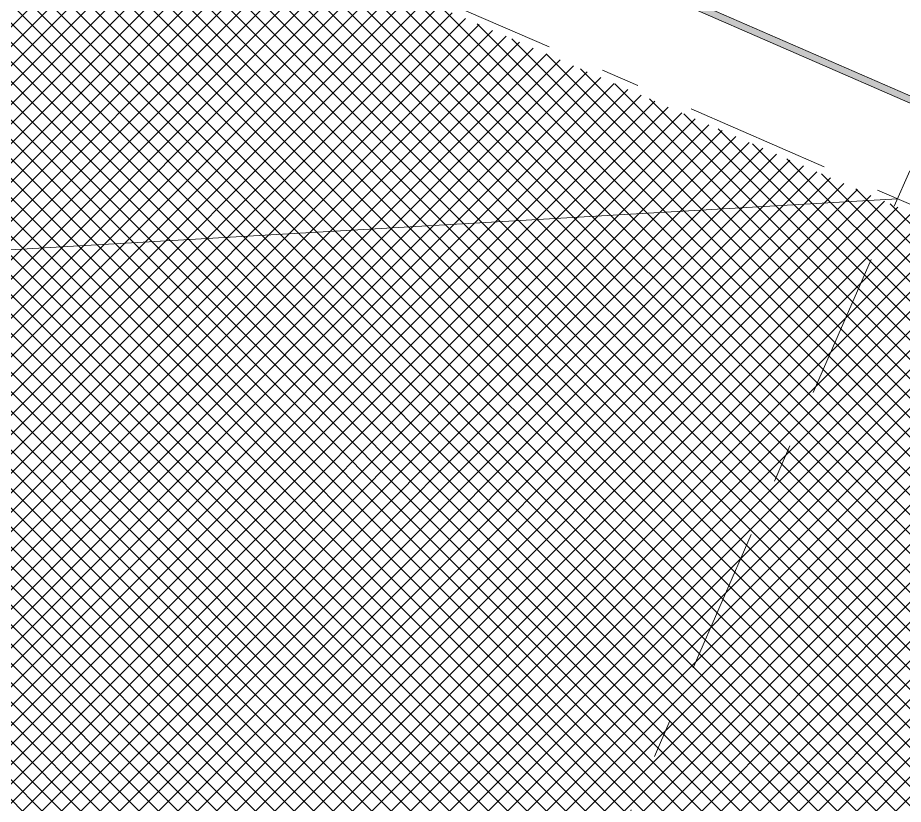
# Model space of a CAD drawing. Header units: millimetres. Extents: x -50172 to 258853, y -59787 to 25069.
# Drawn here: x 50505 to 53732, y 60 to 2926 of the extents above; entities that cross this region are included whole.
import ezdxf
from ezdxf.enums import TextEntityAlignment as Align

# ---------------------------------------------------------------- set-up
doc = ezdxf.new("R2010")
doc.units = ezdxf.units.MM
doc.header["$MEASUREMENT"] = 0
doc.linetypes.add('Double Dashed', pattern=[1093.611073, 529.166651, -211.666656, 141.111112, -211.666656])
doc.layers.add('A-15-MG_Structural_Grid', color=7, linetype='Continuous')
doc.layers.add('A-25-M_Curtain_Wall', color=7, linetype='Continuous')
for name, color, linetype, lineweight, true_color in [('A-15-MG_Structural_Grid_Pen_No__163', 7, 'Continuous', 0, 0x750077), ('A-25-M_Curtain_Wall_Pen_No__165', 7, 'Continuous', 0, 0x006060), ('A-25-M_Wall_Int_Pen_No__102', 7, 'Continuous', 15, 0xcccccc)]:
    doc.layers.add(name, color=color, linetype=linetype, lineweight=lineweight, true_color=true_color)
doc.layers.add('A-25-M_Curtain_Wall_Pen_No__1', color=7, linetype='Continuous', lineweight=13)
doc.layers.add('A-95-H_Fill_Plan.Fill_Pen_No__1', color=7, linetype='Continuous', lineweight=13)
doc.styles.add('GENERATED_STYLE_4', font='')
doc.styles.get('GENERATED_STYLE_4').set_extended_font_data('Swis721 BT')

# ---------------------------------------------------------------- blocks, each defined once
blk = doc.blocks.new('Curtain Wall_1_1')
at = {"layer": 'A-25-M_Curtain_Wall_Pen_No__165', "linetype": 'Continuous', "lineweight": 0, "true_color": 0x001818}
blk.add_hatch(color=168, dxfattribs=at).paths.add_polyline_path([(51107.4, 3770), (53835.4, 2580.7), (53845, 2602.7), (51117, 3792)])
at = {"layer": 'A-25-M_Curtain_Wall_Pen_No__1', "linetype": 'Continuous'}
for p, q in [((53845, 2602.7), (51117, 3792)), ((51107.4, 3770), (53835.4, 2580.7))]:
    blk.add_line(p, q, dxfattribs=at)
blk = doc.blocks.new('Standard grid marker')
at = {"layer": 'A-15-MG_Structural_Grid_Pen_No__163', "linetype": 'Double Dashed'}
blk.add_line((1000, 0), (29726, 0), dxfattribs=at)
at = {"layer": 'A-15-MG_Structural_Grid_Pen_No__163', "style": 'GENERATED_STYLE_4'}
for tag, p in [('AC_MarkerText_1_0', (-500, 41.2)), ('AC_MarkerText_1_1', (31226, 41.2))]:
    blk.add_attdef(tag, text='', height=350, rotation=90, dxfattribs=at).set_placement(p, align=Align.MIDDLE_CENTER)
blk = doc.blocks.new('Standard grid marker_2')
at = {"layer": 'A-15-MG_Structural_Grid_Pen_No__163', "linetype": 'Double Dashed'}
blk.add_line((1909.1, 0), (86140.3, 0), dxfattribs=at)
at = {"layer": 'A-15-MG_Structural_Grid_Pen_No__163', "style": 'GENERATED_STYLE_4'}
for tag, p in [('AC_MarkerText_1_0', (-500, 952.5)), ('AC_MarkerText_1_1', (88549.4, 952.5))]:
    blk.add_attdef(tag, text='', height=350, rotation=360, dxfattribs=at).set_placement(p, align=Align.MIDDLE_CENTER)

msp = doc.modelspace()

# ---------------------------------------------------------------- hatches: boundary and pattern name
at = {"layer": 'A-25-M_Wall_Int_Pen_No__102', "linetype": 'Continuous'}
h = msp.add_hatch(dxfattribs=at)
h.set_pattern_fill('Grid_5x5_Diagonal_0001', color=256, style=0, pattern_type=2)
h.set_pattern_definition([(45, (0, 0), (-35.35534, 35.35534), []), (135, (0, 0), (35.35534, 35.35534), [])])
h.paths.add_polyline_path([(44768.3, -19356.4), (49530.7, -8434.9), (28562.4, 708.3), (33140, 11206.2), (74273.5, -6730.2), (64933.5, -28149.5)])

# ---------------------------------------------------------------- linework, layer by layer
at = {"layer": 'A-95-H_Fill_Plan.Fill_Pen_No__1', "linetype": 'Continuous'}
msp.add_line((28614.4, 827.5), (53711.1, 2265.9), dxfattribs=at)

# ---------------------------------------------------------------- block references
at = {"layer": 'A-15-MG_Structural_Grid', "color": 8, "linetype": 'Continuous', "lineweight": 15, "zscale": 1000}
for name, p, rotation in [('Standard grid marker_2', (8103.9, 22153.2), 336.440411583993), ('Standard grid marker', (54888.9, 4966.5), 246.440411583993)]:
    msp.add_blockref(name, p, dxfattribs=dict(at, rotation=rotation))
at = {"layer": 'A-25-M_Curtain_Wall', "linetype": 'Continuous', "lineweight": 0}
msp.add_blockref('Curtain Wall_1_1', (0, 0), dxfattribs=at)

doc.saveas('drawing.dxf')
